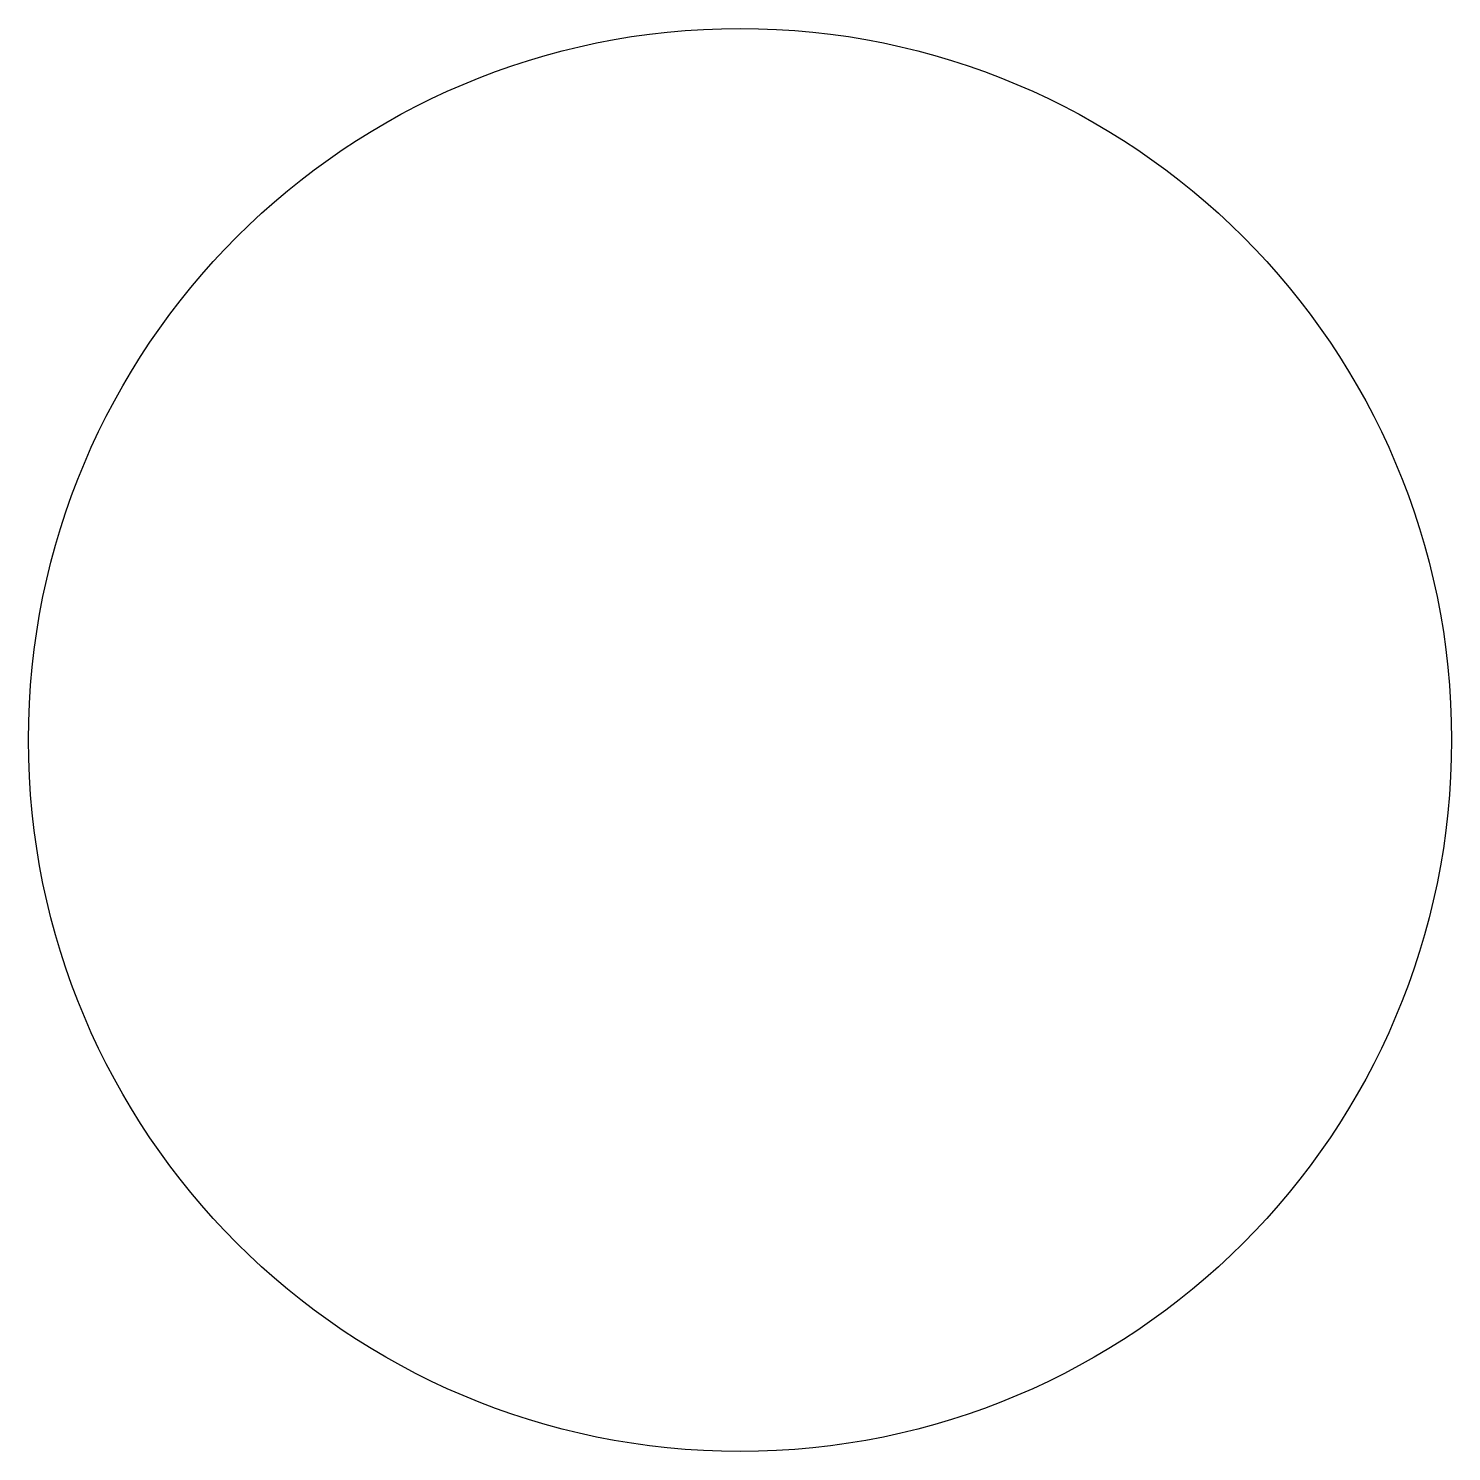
# Model space of a CAD drawing. Header units: metres. Extents: x -31756.246 to -31755.746, y 38585.581 to 38586.081.
import ezdxf

# ---------------------------------------------------------------- set-up
doc = ezdxf.new("R2010")
doc.units = ezdxf.units.M
doc.layers.add('GN_parc_meje_toc', color=7, linetype='Continuous')

# ---------------------------------------------------------------- blocks, each defined once
blk = doc.blocks.new('220010')
blk.add_circle((0, 0), 0.5)

msp = doc.modelspace()

# ---------------------------------------------------------------- block references
at = {"layer": 'GN_parc_meje_toc', "xscale": 0.5, "yscale": 0.5, "zscale": 0.5}
msp.add_blockref('220010', (-31755.99578, 38585.8313), dxfattribs=at)

doc.saveas('drawing.dxf')
